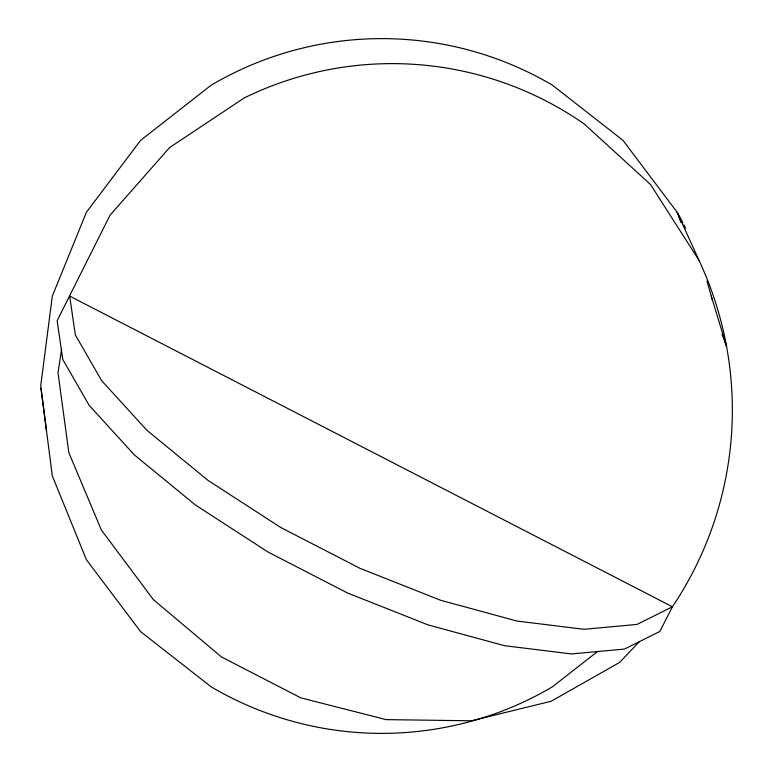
<?xml version="1.0" encoding="UTF-8"?>
<svg xmlns="http://www.w3.org/2000/svg" width="772" height="772" viewBox="0 0 772 772"><rect width="100%" height="100%" fill="white"/><g stroke="black" fill="none" stroke-linecap="round" stroke-linejoin="round"><path stroke-width="1.16" d="M40.993 388.268L46.513 430.959M61.606 349.233L58.016 372.857L68.833 452.643L101.373 530.017L153.435 599.699L221.458 656.943L300.81 697.849L386.087 719.62L471.47 720.787L551.15 701.256L619.694 662.376L639.467 641.522M597.547 651.52L552.337 686.858A335.926 335.926 0 0 1 211.238 686.877L140.61 631.65L86.396 559.7L52.322 475.909L40.704 386L52.322 296.091L86.396 212.3L140.61 140.35L211.248 85.142A335.926 335.926 0 0 1 552.347 85.123L622.975 140.35L677.179 212.3A352.775 352.775 0 0 1 682.892 222.867M699.056 260.405L650.526 184.518L584.336 124.06A335.926 335.888 -65 0 0 244.27 97.909L169.618 147.568L110.068 215.156L57.138 320.727L62.802 359.559L89.147 405.329L134.376 454.93L195.393 504.965L268.058 552.048L347.419 592.944L428.045 624.895L504.473 645.691L571.473 653.942L624.48 649.069L659.896 631.419L672.422 606.773A352.775 352.736 -65 0 0 699.027 260.415L677.179 212.3L680.923 222.452M722.032 334.141L726.606 346.551L711.253 296.091M684.002 225.009A352.775 352.775 0 0 1 685.632 228.242M706.911 281.076A352.775 352.775 0 0 1 712.122 299.536M672.422 606.773L637.006 624.432L583.999 629.296L516.999 621.055L440.58 600.249L359.945 568.308L280.593 527.401L207.929 480.329L146.902 430.284L101.672 380.683L75.338 334.913L69.673 296.091L672.422 606.773"/></g></svg>
